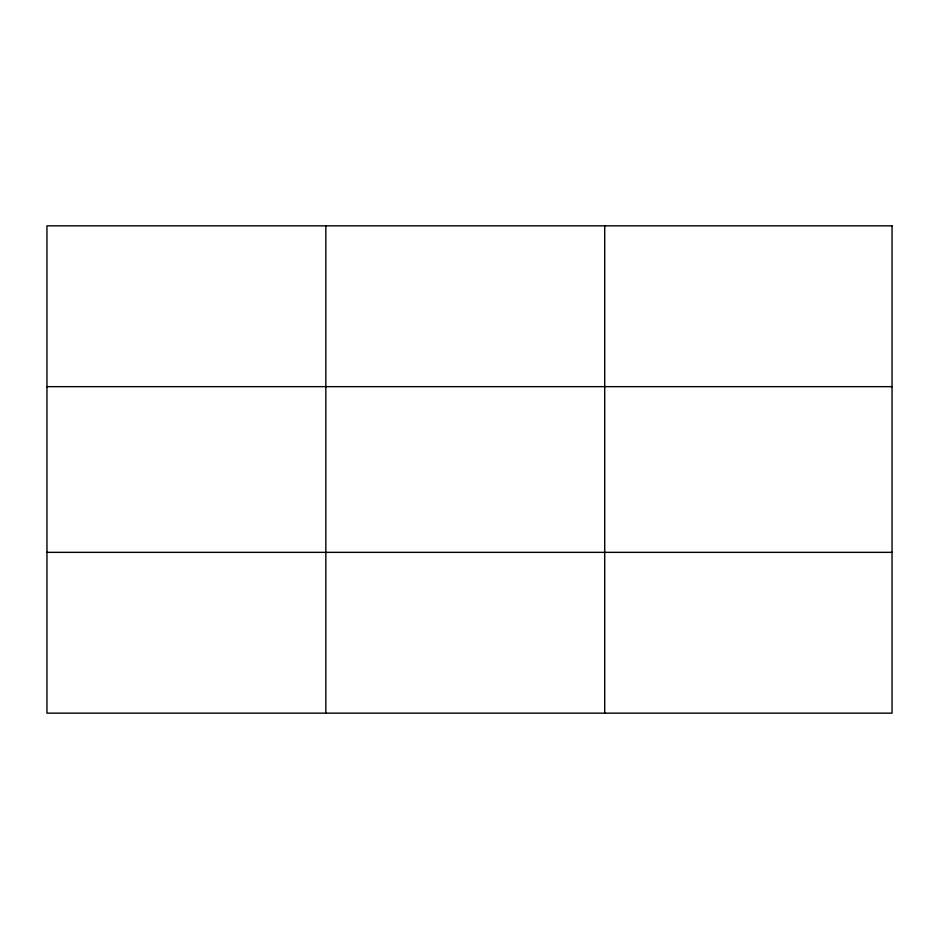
<?xml version="1.0" encoding="UTF-8"?>
<svg xmlns="http://www.w3.org/2000/svg" width="939" height="939" viewBox="0 0 939 939"><rect width="100%" height="100%" fill="white"/><g stroke="black" fill="none" stroke-linecap="round" stroke-linejoin="round"><path stroke-width="1.41" d="M325.833 225.841L325.833 713.159M604.716 225.841L604.716 713.159M46.95 386.657L892.05 386.657M46.95 552.343L892.05 552.343M892.05 225.841L892.05 713.159L46.95 713.159L46.95 225.841L892.05 225.841"/></g></svg>
